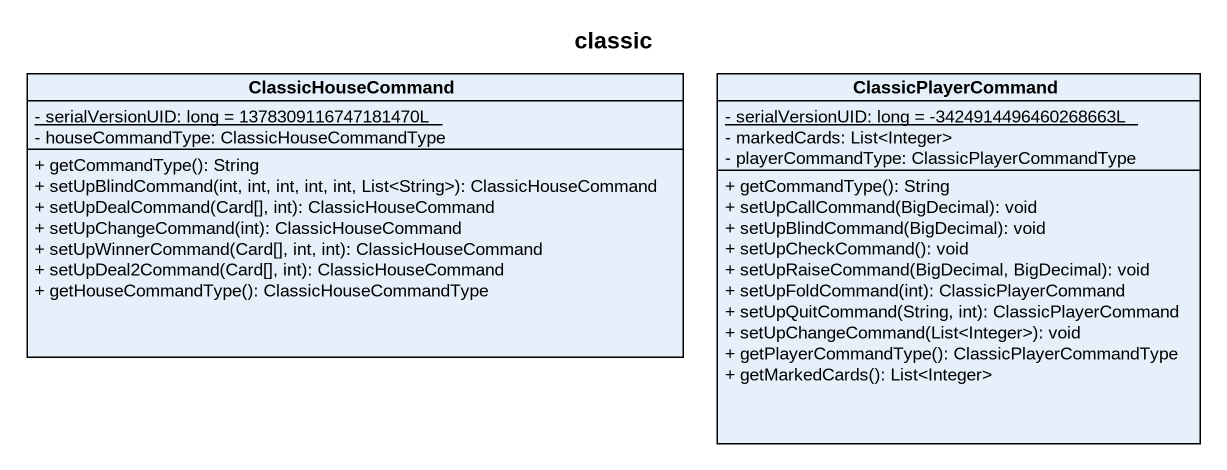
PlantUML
@startuml
title classic
hide circle
hide empty members
skinparam classAttributeIconSize 0
class ClassicHouseCommand {
  {static} - serialVersionUID: long = 1378309116747181470L
  - houseCommandType: ClassicHouseCommandType
  + getCommandType(): String
  + setUpBlindCommand(int, int, int, int, int, List<String>): ClassicHouseCommand
  + setUpDealCommand(Card[], int): ClassicHouseCommand
  + setUpChangeCommand(int): ClassicHouseCommand
  + setUpWinnerCommand(Card[], int, int): ClassicHouseCommand
  + setUpDeal2Command(Card[], int): ClassicHouseCommand
  + getHouseCommandType(): ClassicHouseCommandType
}
class ClassicPlayerCommand {
  {static} - serialVersionUID: long = -3424914496460268663L
  - markedCards: List<Integer>
  - playerCommandType: ClassicPlayerCommandType
  + getCommandType(): String
  + setUpCallCommand(BigDecimal): void
  + setUpBlindCommand(BigDecimal): void
  + setUpCheckCommand(): void
  + setUpRaiseCommand(BigDecimal, BigDecimal): void
  + setUpFoldCommand(int): ClassicPlayerCommand
  + setUpQuitCommand(String, int): ClassicPlayerCommand
  + setUpChangeCommand(List<Integer>): void
  + getPlayerCommandType(): ClassicPlayerCommandType
  + getMarkedCards(): List<Integer>
}
@enduml
